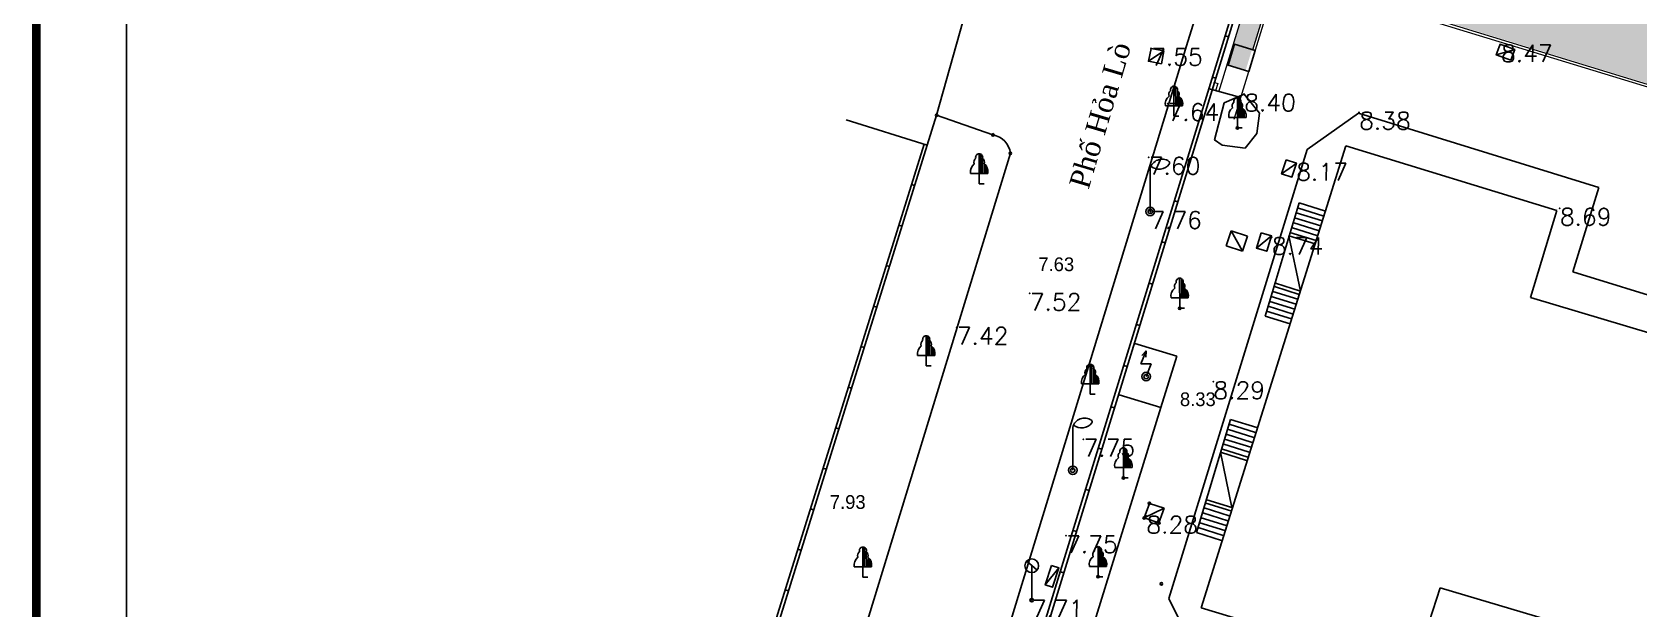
# Model space of a CAD drawing. Header units: inches. Extents: x 587740 to 588006, y 2325787 to 2326106.
# Drawn here: x 587744.5 to 587838, y 2325951.9 to 2325985.5 of the extents above; entities that cross this region are included whole.
import ezdxf
from ezdxf.enums import TextEntityAlignment as Align

# ---------------------------------------------------------------- set-up
doc = ezdxf.new("R2010")
doc.units = ezdxf.units.IN
doc.header["$MEASUREMENT"] = 0
doc.header["$PDSIZE"] = 0.1
for name, color, linetype in [('CHUGIAI', 7, 'Continuous'), ('DANCU', 6, 'Continuous'), ('Dia vat', 8, 'Continuous'), ('diem', 8, 'Continuous'), ('DIEN_CHIEU_SANG', 242, 'Continuous'), ('Docao', 22, 'Continuous'), ('duongdien', 1, 'Continuous'), ('GIAOTHONG', 31, 'Continuous'), ('Ho ga', 8, 'Continuous'), ('KHUNG', 7, 'Continuous'), ('KYHIEU', 2, 'Continuous'), ('KYHIEUCAY', 242, 'Continuous'), ('NOI', 4, 'Continuous'), ('VTRON', 1, 'Continuous'), ('Xref Landscape 2020 05 04$0$CDC-E-Lighting', 2, 'Continuous')]:
    doc.layers.add(name, color=color, linetype=linetype)
for name, color, linetype, lineweight in [('Xref Landscape 2020 05 04$0$MANH', 136, 'Continuous', 5), ('Xref Landscape 2020 05 04$0$tree', 74, 'Continuous', 13), ('Xref Landscape 2020 05 04$0$Xref Landscape$0$THAY', 4, 'Continuous', 20)]:
    doc.layers.add(name, color=color, linetype=linetype, lineweight=lineweight)
doc.styles.add('VN1', font='VSSW.shx')
doc.styles.add('VNARIAL', font='txt.shx')
doc.styles.add('VNTIME', font='')
doc.styles.get('VNTIME').set_extended_font_data('.VnTime')
pattern_1 = [(162.94485, (587837.1625, 2326033.80572), (-0.15616437, -0.08284136), [0.0625, -0.18749998]), (252.94485, (587837.1418, 2326033.84476), (0.08284132, -0.15616439), [0.0625, -0.18750003])]

# ---------------------------------------------------------------- blocks, each defined once
blk = doc.blocks.new('tree')
at = {"layer": 'KYHIEU'}
for points in [[(0, 1.75, 0.497303), (-0.198, 1.489, 0.339551), (-0.285, 1.164, 0.289175), (-0.5, 0.602)], [(0, 1.75, -0.497303), (0.198, 1.489, -0.339551), (0.285, 1.164, -0.289175), (0.5, 0.602)]]:
    blk.add_lwpolyline(points, format="xyb", dxfattribs=at)
for points in [[(0, 0), (0, 1.75)], [(0.1, 0.602), (0.1, 1.724)], [(0.2, 0.602), (0.2, 1.487)], [(0.3, 0.602), (0.3, 1.152)], [(0.4, 0.602), (0.4, 1.048)], [(-0.5, 0.602), (0.5, 0.602)], [(0, 0), (0.28, -0.002)], [(0.5, 0.602), (0.5, 0.823)]]:
    blk.add_lwpolyline(points, dxfattribs=at)
blk = doc.blocks.new('trambt')
at = {"layer": 'duongdien'}
for p, q in [((0, 1.5), (-0.3, 0.75)), ((0, 1.5), (-0.255, 1.221)), ((0, 1.5), (-0.008, 1.123)), ((-0.3, 0.75), (0.3, 0.75)), ((0.3, 0.75), (0, 0))]:
    blk.add_line(p, q, dxfattribs=at)
for radius in [0.25, 0.13]:
    blk.add_circle((0, 0), radius, dxfattribs=at)
blk = doc.blocks.new('BB')
at = {"layer": 'CHUGIAI'}
for p, q in [((-0.288, 2.278), (0.314, 1.752)), ((0, 0), (0, 2))]:
    blk.add_line(p, q, dxfattribs=at)
for centre, radius in [((0, 2), 0.4), ((0, 0), 0.1)]:
    blk.add_circle(centre, radius, dxfattribs=at)
blk = doc.blocks.new('Xref Landscape 2020 05 04$0$hangrao')
at = {"layer": 'Xref Landscape 2020 05 04$0$Xref Landscape$0$THAY'}
for points in [[(-47047, -45529), (-47047, 11174), (-35255, 24405), (-3384, 24405), (-2620, 24405), (-2620, 25045), (-35542, 25045), (-47687, 11418), (-47687, -32103)], [(-47492, -45079), (-47242, -45079), (-47242, -45529), (-47492, -45529)]]:
    blk.add_lwpolyline(points, dxfattribs=at)
blk = doc.blocks.new('lightp')
at = {"layer": 'duongdien'}
for points in [[(1.097, 2.919, 0.523652), (0, 2.5, 0.549376)], [(0.048, 2.635, 0.420531), (1.114, 2.755, 0.572241)]]:
    blk.add_lwpolyline(points, format="xyb", dxfattribs=at)
blk.add_lwpolyline([(0, 0), (0, 2.5)], dxfattribs=at)
for radius in [0.25, 0.125]:
    blk.add_circle((0, 0), radius, dxfattribs=at)
blk.add_arc((0.949, 2.821), 0.178, 338.08956, 33.4085, dxfattribs=at)

msp = doc.modelspace()

# ---------------------------------------------------------------- hatches: boundary and pattern name
at = {"layer": 'Xref Landscape 2020 05 04$0$tree'}
h = msp.add_hatch(dxfattribs=at)
h.set_pattern_fill('CROSS', color=256, scale=500, angle=180)
h.set_pattern_definition(pattern_1)
h.paths.add_polyline_path([(587826.565, 2326020.601), (587815.107, 2325983.267), (587814.061, 2325983.588), (587825.515, 2326020.923)])
h = msp.add_hatch(dxfattribs=at)
h.set_pattern_fill('CROSS', color=256, scale=500, angle=180)
h.set_pattern_definition(pattern_1)
edge = h.paths.add_edge_path()
edge.add_ellipse((587881.77, 2325969.651), major_axis=(0.283, 0.283), ratio=1, start_angle=117.94484, end_angle=207.94485)
edge.add_line((587881.653, 2325969.269), (587901.395, 2325963.212))
edge.add_ellipse((587901.688, 2325964.168), major_axis=(0.293, 0.956), ratio=1, start_angle=179.98404, end_angle=269.98404)
edge.add_line((587902.644, 2325963.875), (587903.656, 2325967.173))
edge.add_ellipse((587903.274, 2325967.291), major_axis=(0.283, 0.283), ratio=1, start_angle=297.94484, end_angle=387.94485)
edge.add_line((587903.391, 2325967.673), (587900.561, 2325968.541))
edge.add_line((587900.561, 2325968.541), (587901.194, 2325970.606))
edge.add_line((587901.194, 2325970.606), (587888.009, 2325974.651))
edge.add_line((587888.009, 2325974.651), (587888.402, 2325975.932))
edge.add_line((587888.402, 2325975.932), (587883.719, 2325977.369))
edge.add_line((587883.719, 2325977.369), (587881.388, 2325969.769))
edge = h.paths.add_edge_path()
edge.add_line((587876.441, 2325970.868), (587878.712, 2325970.171))
edge.add_ellipse((587878.83, 2325970.553), major_axis=(0.283, 0.283), ratio=1, start_angle=207.94485, end_angle=297.94484)
edge.add_line((587879.212, 2325970.436), (587881.213, 2325976.919))
edge.add_line((587881.213, 2325976.919), (587878.559, 2325977.733))
edge.add_line((587878.559, 2325977.733), (587876.441, 2325970.868))
edge = h.paths.add_edge_path()
edge.add_line((587866.769, 2325979.207), (587863.968, 2325980.066))
edge.add_line((587863.968, 2325980.066), (587862.447, 2325975.109))
edge.add_line((587862.447, 2325975.109), (587868.088, 2325973.378))
edge.add_line((587868.088, 2325973.378), (587868.264, 2325973.952))
edge.add_line((587868.264, 2325973.952), (587869.363, 2325973.615))
edge.add_line((587869.363, 2325973.615), (587870.462, 2325973.277))
edge.add_line((587870.462, 2325973.277), (587870.286, 2325972.704))
edge.add_line((587870.286, 2325972.704), (587874.93, 2325971.279))
edge.add_line((587874.93, 2325971.279), (587878.908, 2325984.248))
edge.add_line((587878.908, 2325984.248), (587877.605, 2325984.647))
edge.add_ellipse((587877.502, 2325984.313), major_axis=(0.247, 0.247), ratio=1, start_angle=27.94485, end_angle=117.98806)
edge.add_ellipse((587872.978, 2325985.724), major_axis=(1.287, 4.196), ratio=1, start_angle=219.54091, end_angle=269.70833, ccw=False)
edge.add_ellipse((587874.765, 2325981.337), major_axis=(0.247, 0.247), ratio=1, start_angle=63.09699, end_angle=168.54162)
edge.add_ellipse((587870.961, 2325978.825), major_axis=(1.235, 4.024), ratio=1, start_angle=101.85931, end_angle=320.49943, ccw=False)
edge = h.paths.add_edge_path()
edge.add_line((587864.943, 2325983.245), (587864.496, 2325981.787))
edge.add_line((587864.496, 2325981.787), (587867.473, 2325980.874))
edge.add_ellipse((587870.972, 2325978.859), major_axis=(1.184, 3.86), ratio=1, start_angle=358.12776, end_angle=437.12313, ccw=False)
edge.add_ellipse((587873.064, 2325985.668), major_axis=(0.905, 2.955), ratio=1, start_angle=182.36752, end_angle=345.9625)
edge.add_ellipse((587875.158, 2325992.498), major_axis=(1.235, 4.027), ratio=1, start_angle=102.362, end_angle=190.23225, ccw=False)
edge.add_line((587870.96, 2325992.842), (587868.152, 2325993.703))
edge.add_line((587868.152, 2325993.703), (587867.782, 2325992.498))
edge.add_ellipse((587864.679, 2325988.388), major_axis=(1.51, 4.924), ratio=1, start_angle=272.22091, end_angle=339.99646, ccw=False)
edge.add_ellipse((587864.679, 2325988.388), major_axis=(1.512, 4.923), ratio=1, start_angle=200.01267, end_angle=272.2395, ccw=False)
edge = h.paths.add_edge_path()
edge.add_ellipse((587877.05, 2325988.367), major_axis=(0.28, 0.28), ratio=1, start_angle=104.68181, end_angle=163.96488)
edge.add_line((587876.703, 2325988.175), (587877.427, 2325986.276))
edge.add_ellipse((587877.592, 2325986.132), major_axis=(0.155, 0.155), ratio=1, start_angle=93.91668, end_angle=218.42986)
edge.add_line((587877.567, 2325985.914), (587880.709, 2325984.95))
edge.add_line((587880.709, 2325984.95), (587879.076, 2325979.63))
edge.add_line((587879.076, 2325979.63), (587879.889, 2325979.381))
edge.add_line((587879.889, 2325979.381), (587879.885, 2325979.367))
edge.add_line((587879.885, 2325979.367), (587879.925, 2325979.55))
edge.add_line((587879.925, 2325979.55), (587881.495, 2325984.666))
edge.add_line((587881.495, 2325984.666), (587881.752, 2325985.504))
edge.add_line((587881.752, 2325985.504), (587883.703, 2325984.905))
edge.add_line((587883.703, 2325984.905), (587884.121, 2325987.494))
edge.add_line((587884.121, 2325987.494), (587881.793, 2325988.208))
edge.add_line((587881.793, 2325988.208), (587883.5, 2325993.772))
edge.add_line((587883.5, 2325993.772), (587885.894, 2325993.067))
edge.add_line((587885.894, 2325993.067), (587887.358, 2325996.817))
edge.add_line((587887.358, 2325996.817), (587881.568, 2325998.593))
edge.add_ellipse((587872.022, 2326012.285), major_axis=(4.886, 15.96), ratio=1, start_angle=215.49808, end_angle=231.90601, ccw=False)
edge.add_line((587877.311, 2325996.455), (587877.222, 2325996.164))
edge.add_ellipse((587875.143, 2325992.489), major_axis=(1.238, 4.037), ratio=1, start_angle=218.80172, end_angle=347.54358, ccw=False)
edge = h.paths.add_edge_path()
edge.add_ellipse((587854.169, 2325984.014), major_axis=(1.184, 3.86), ratio=1, start_angle=282.87787, end_angle=361.87324, ccw=False)
edge.add_line((587858.195, 2325983.72), (587861.173, 2325982.806))
edge.add_line((587861.173, 2325982.806), (587861.62, 2325984.264))
edge.add_ellipse((587864.723, 2325988.374), major_axis=(1.511, 4.923), ratio=1, start_angle=87.77611, end_angle=160.00293, ccw=False)
edge.add_ellipse((587864.723, 2325988.374), major_axis=(1.511, 4.923), ratio=1, start_angle=380.00355, end_angle=447.7791, ccw=False)
edge.add_line((587864.459, 2325993.518), (587864.828, 2325994.723))
edge.add_line((587864.828, 2325994.723), (587861.864, 2325995.632))
edge.add_ellipse((587858.36, 2325997.642), major_axis=(1.185, 3.861), ratio=1, start_angle=179.86436, end_angle=257.22648, ccw=False)
edge.add_ellipse((587856.259, 2325990.826), major_axis=(0.898, 2.96), ratio=1, start_angle=-0.18775, end_angle=177.36392)
edge = h.paths.add_edge_path()
edge.add_line((587846.641, 2325979.958), (587851.285, 2325978.533))
edge.add_line((587851.285, 2325978.533), (587851.46, 2325979.107))
edge.add_line((587851.46, 2325979.107), (587852.56, 2325978.769))
edge.add_line((587852.56, 2325978.769), (587853.659, 2325978.432))
edge.add_line((587853.659, 2325978.432), (587853.483, 2325977.859))
edge.add_line((587853.483, 2325977.859), (587859.124, 2325976.128))
edge.add_line((587859.124, 2325976.128), (587860.645, 2325981.086))
edge.add_line((587860.645, 2325981.086), (587857.844, 2325981.945))
edge.add_ellipse((587854.157, 2325983.989), major_axis=(1.236, 4.03), ratio=1, start_angle=38.53833, end_angle=258.04365, ccw=False)
edge.add_ellipse((587852.428, 2325988.195), major_axis=(0.24, 0.24), ratio=1, start_angle=258.20788, end_angle=353.51148)
edge.add_ellipse((587856.224, 2325990.803), major_axis=(1.251, 4.08), ratio=1, start_angle=89.52094, end_angle=141.22285, ccw=False)
edge.add_ellipse((587851.821, 2325992.192), major_axis=(0.247, 0.247), ratio=1, start_angle=297.90162, end_angle=387.94485)
edge.add_line((587851.923, 2325992.526), (587850.62, 2325992.926))
edge.add_line((587850.62, 2325992.926), (587846.641, 2325979.958))
edge = h.paths.add_edge_path()
edge.add_ellipse((587842.971, 2325981.554), major_axis=(0.283, 0.283), ratio=1, start_angle=117.94484, end_angle=207.94485)
edge.add_line((587842.854, 2325981.172), (587845.16, 2325980.464))
edge.add_line((587845.16, 2325980.464), (587846.661, 2325985.359))
edge.add_line((587846.661, 2325985.359), (587843.973, 2325986.184))
edge.add_line((587843.973, 2325986.184), (587842.589, 2325981.672))
edge = h.paths.add_edge_path()
edge.add_line((587823.863, 2325992.123), (587822.75, 2325992.412))
edge.add_ellipse((587822.633, 2325992.03), major_axis=(0.283, 0.283), ratio=1, start_angle=27.94485, end_angle=117.94484)
edge.add_line((587822.251, 2325992.147), (587821.239, 2325988.849))
edge.add_ellipse((587822.195, 2325988.556), major_axis=(0.294, 0.956), ratio=1, start_angle=90.02039, end_angle=180.02039)
edge.add_line((587821.901, 2325987.6), (587839.959, 2325982.06))
edge.add_ellipse((587840.076, 2325982.442), major_axis=(0.283, 0.283), ratio=1, start_angle=207.94485, end_angle=297.94484)
edge.add_line((587840.459, 2325982.325), (587842.838, 2325989.911))
edge.add_line((587842.838, 2325989.911), (587838.096, 2325991.365))
edge.add_line((587838.096, 2325991.365), (587837.703, 2325990.084))
edge.add_line((587837.703, 2325990.084), (587834.385, 2325990.998))
edge.add_line((587834.385, 2325990.998), (587833.916, 2325989.468))
edge.add_line((587833.916, 2325989.468), (587824.547, 2325992.342))
edge.add_line((587824.547, 2325992.342), (587825.016, 2325993.872))
edge.add_line((587825.016, 2325993.872), (587824.481, 2325994.14))
edge.add_line((587824.481, 2325994.14), (587823.863, 2325992.123))
edge = h.paths.add_edge_path()
edge.add_line((587850.639, 2326008.082), (587849.319, 2326003.78))
edge.add_line((587849.319, 2326003.78), (587849.715, 2326004.129))
edge.add_line((587849.715, 2326004.129), (587852.159, 2326003.386))
edge.add_line((587852.159, 2326003.386), (587850.452, 2325997.823))
edge.add_line((587850.452, 2325997.823), (587848.124, 2325998.537))
edge.add_line((587848.124, 2325998.537), (587846.945, 2325996.041))
edge.add_line((587846.945, 2325996.041), (587848.93, 2325995.432))
edge.add_line((587848.93, 2325995.432), (587848.725, 2325994.763))
edge.add_line((587848.725, 2325994.763), (587846.594, 2325987.869))
edge.add_line((587846.594, 2325987.869), (587847.407, 2325987.62))
edge.add_line((587847.407, 2325987.62), (587849.523, 2325994.518))
edge.add_line((587849.523, 2325994.518), (587852.665, 2325993.554))
edge.add_ellipse((587852.734, 2325994.008), major_axis=(0.325, 0.325), ratio=1, start_angle=216.42746, end_angle=265.26183)
edge.add_ellipse((587846.294, 2326002.77), major_axis=(3.307, 10.839), ratio=1, start_angle=233.44058, end_angle=245.84167)
edge.add_ellipse((587858.451, 2325997.478), major_axis=(1.237, 4.031), ratio=1, start_angle=14.35697, end_angle=137.90172, ccw=False)
edge.add_line((587858.65, 2326001.69), (587858.787, 2326002.137))
edge.add_ellipse((587872.045, 2326012.278), major_axis=(4.897, 15.957), ratio=1, start_angle=128.06487, end_angle=144.4728, ccw=False)
edge.add_line((587856.463, 2326006.295), (587850.639, 2326008.082))

# ---------------------------------------------------------------- linework, layer by layer
at = {"layer": 'DANCU'}
for p, q in [((587799.861, 2325939.552), (587816.917, 2325995.019)), ((587800.784, 2325993.756), (587797.127, 2325980.663)), ((587797.127, 2325980.663), (587784.093, 2325938.798)), ((587818.684, 2325978.673, 8.063), (587821.679, 2325980.78)), ((587821.679, 2325980.78), (587835.662, 2325976.461)), ((587791.875, 2325980.393), (587796.586, 2325978.926)), ((587818.684, 2325978.673, 8.063), (587810.644, 2325952.516)), ((587820.943, 2325978.888), (587812.523, 2325951.976)), ((587833.217, 2325975.114), (587820.943, 2325978.888)), ((587835.662, 2325976.461), (587834.139, 2325971.549)), ((587816.242, 2325968.963), (587818.223, 2325975.554)), ((587818.043, 2325974.982), (587819.572, 2325974.504)), ((587818.133, 2325975.268), (587819.661, 2325974.79)), ((587818.223, 2325975.554), (587819.751, 2325975.076)), ((587833.217, 2325975.114), (587831.678, 2325970.042)), ((587817.775, 2325974.123), (587819.303, 2325973.645)), ((587817.864, 2325974.409), (587819.392, 2325973.931)), ((587817.954, 2325974.695), (587819.482, 2325974.217)), ((587817.625, 2325973.646), (587819.153, 2325973.167)), ((587817.625, 2325973.646), (587818.293, 2325970.417)), ((587817.685, 2325973.836), (587819.213, 2325973.358)), ((587834.139, 2325971.549), (587846.217, 2325967.819)), ((587816.69, 2325970.395), (587818.144, 2325969.94)), ((587816.779, 2325970.681), (587818.233, 2325970.226)), ((587816.839, 2325970.872), (587818.293, 2325970.417)), ((587816.421, 2325969.536), (587817.875, 2325969.081)), ((587816.51, 2325969.822), (587817.964, 2325969.367)), ((587816.6, 2325970.108), (587818.054, 2325969.654)), ((587831.678, 2325970.042), (587847.685, 2325965.249)), ((587816.242, 2325968.963), (587817.696, 2325968.508)), ((587816.331, 2325969.25), (587817.785, 2325968.795)), ((587811.107, 2325966.627), (587808.67, 2325967.375)), ((587811.107, 2325966.627), (587810.181, 2325963.631)), ((587810.181, 2325963.631), (587807.76, 2325964.374)), ((587810.181, 2325963.631), (587805.523, 2325948.638)), ((587812.257, 2325956.356), (587814.238, 2325962.947)), ((587814.238, 2325962.947), (587815.766, 2325962.469)), ((587813.969, 2325962.088), (587815.497, 2325961.61)), ((587814.059, 2325962.374), (587815.587, 2325961.896)), ((587814.148, 2325962.661), (587815.676, 2325962.183)), ((587813.641, 2325961.038), (587815.169, 2325960.56)), ((587813.641, 2325961.038), (587814.308, 2325957.81)), ((587813.7, 2325961.229), (587815.229, 2325960.751)), ((587813.79, 2325961.515), (587815.318, 2325961.037)), ((587813.88, 2325961.802), (587815.408, 2325961.324)), ((587812.854, 2325958.265), (587814.308, 2325957.81)), ((587812.526, 2325957.215), (587813.98, 2325956.76)), ((587812.615, 2325957.501), (587814.069, 2325957.046)), ((587812.705, 2325957.787), (587814.159, 2325957.333)), ((587812.795, 2325958.074), (587814.249, 2325957.619)), ((587812.257, 2325956.356), (587813.711, 2325955.901)), ((587812.347, 2325956.642), (587813.801, 2325956.187)), ((587812.436, 2325956.929), (587813.89, 2325956.474)), ((587810.644, 2325952.516), (587811.747, 2325950.266)), ((587824.852, 2325948.251), (587826.422, 2325953.13)), ((587826.422, 2325953.13), (587842.521, 2325948.368)), ((587812.523, 2325951.976), (587824.852, 2325948.251))]:
    msp.add_line(p, q, dxfattribs=at)
at = {"layer": 'DEFPOINTS'}
msp.add_lwpolyline([(587815.671, 2325984.423), (587814.457, 2325984.795), (587814.084, 2325983.581), (587815.299, 2325983.208)], close=True, dxfattribs=at)
at = {"layer": 'Dia vat', "elevation": 8.438}
msp.add_lwpolyline([(587813.86, 2325981.384), (587815.023, 2325981.891), (587815.911, 2325980.784), (587815.757, 2325979.589), (587815.08, 2325978.739), (587813.734, 2325978.922), (587813.299, 2325979.224)], close=True, dxfattribs=at)
at = {"layer": 'diem'}
for p in [(587809.605, 2325984.557, 7.551), (587829.965, 2325984.766, 8.468), (587815.023, 2325981.891, 8.4), (587810.565, 2325981.343, 7.641), (587821.71, 2325980.839, 8.381), (587809.471, 2325978.215, 7.602), (587818.047, 2325977.861, 8.171), (587809.557, 2325975.054, 7.759), (587833.388, 2325975.241, 8.687), (587816.631, 2325973.542, 8.74), (587802.544, 2325970.284, 7.515), (587798.298, 2325968.311, 7.421), (587813.227, 2325965.143, 8.287), (587805.67, 2325961.788, 7.748), (587809.33, 2325957.312, 8.283), (587804.652, 2325956.169, 7.752), (587802.661, 2325952.421, 7.711)]:
    msp.add_point(p, dxfattribs=at)
at = {"layer": 'GIAOTHONG'}
for p, q in [((587823.06, 2326021.663), (587811.747, 2325984.948)), ((587811.747, 2325984.948), (587800.951, 2325949.616)), ((587800.404, 2325979.518), (587797.127, 2325980.663)), ((587801.424, 2325978.444), (587788.7, 2325936.796))]:
    msp.add_line(p, q, dxfattribs=at)
msp.add_arc((587800.21, 2325978.312), 1.221, 6.1688, 80.86098, dxfattribs=at)
at = {"layer": 'Ho ga'}
for p, q in [((587814.272, 2325973.936, 8.759), (587813.982, 2325973.058, 8.759)), ((587814.272, 2325973.936, 8.759), (587814.931, 2325972.744, 8.759)), ((587815.221, 2325973.622, 8.759), (587814.272, 2325973.936, 8.759)), ((587815.221, 2325973.622, 8.759), (587814.931, 2325972.744, 8.759)), ((587813.982, 2325973.058, 8.759), (587814.931, 2325972.744, 8.759)), ((587809.511, 2325958.055), (587809.207, 2325957.205)), ((587810.365, 2325957.769), (587809.207, 2325957.205)), ((587809.207, 2325957.205), (587810.061, 2325956.918)), ((587809.511, 2325958.055), (587810.365, 2325957.769)), ((587810.365, 2325957.769), (587810.061, 2325956.918))]:
    msp.add_line(p, q, dxfattribs=at)
for points, elevation in [([(587809.605, 2325984.557), (587809.457, 2325983.807), (587810.206, 2325983.659), (587810.354, 2325984.409)], 7.551), ([(587830.546, 2325983.864), (587830.772, 2325984.483), (587829.916, 2325984.796), (587829.69, 2325984.177)], 8.511), ([(587817.459, 2325978.063), (587818.06, 2325977.874), (587817.803, 2325977.057), (587817.202, 2325977.246)], 8.213), ([(587803.816, 2325954.437), (587803.453, 2325953.31), (587803.877, 2325953.173), (587804.24, 2325954.3)], 7.618)]:
    msp.add_lwpolyline(points, close=True, dxfattribs=dict(at, elevation=elevation))
for points, elevation in [([(587809.457, 2325983.807), (587810.354, 2325984.409)], 7.551), ([(587829.69, 2325984.177), (587830.772, 2325984.483)], 8.511), ([(587817.202, 2325977.246), (587818.083, 2325977.874)], 8.213), ([(587803.453, 2325953.31), (587804.24, 2325954.3)], 7.618)]:
    msp.add_lwpolyline(points, dxfattribs=dict(at, elevation=elevation))
msp.add_lwpolyline([(587816.021, 2325973.82), (587816.616, 2325973.632), (587816.335, 2325972.738), (587815.739, 2325972.925)], close=True, dxfattribs=at)
msp.add_lwpolyline([(587815.739, 2325972.925), (587816.616, 2325973.632)], dxfattribs=at)
at = {"layer": 'KHUNG'}
msp.add_line((587750, 2325819.75), (587750, 2326080.25), dxfattribs=at)
at = {"layer": 'KHUNG', "const_width": 0.5}
msp.add_lwpolyline([(587744.75, 2325819.75), (587744.75, 2326080.25), (588005.25, 2326080.25), (588005.25, 2325819.75)], close=True, dxfattribs=at)
at = {"layer": 'KYHIEU', "color": 242}
for p, q in [((587794.999, 2325922.918), (587817.108, 2325994.99)), ((587813.923, 2325985.288), (587814.114, 2325985.229)), ((587813.186, 2325982.887), (587813.377, 2325982.828)), ((587812.449, 2325980.485), (587812.641, 2325980.427)), ((587796.395, 2325978.985), (587783.96, 2325939.042)), ((587811.713, 2325978.084), (587811.904, 2325978.025)), ((587795.851, 2325976.566), (587795.66, 2325976.625)), ((587810.976, 2325975.682), (587811.167, 2325975.624)), ((587795.116, 2325974.205), (587794.926, 2325974.264)), ((587810.239, 2325973.281), (587810.431, 2325973.222)), ((587794.382, 2325971.845), (587794.191, 2325971.904)), ((587809.503, 2325970.88), (587809.694, 2325970.821)), ((587793.647, 2325969.484), (587793.456, 2325969.544)), ((587808.766, 2325968.478), (587808.957, 2325968.419)), ((587792.912, 2325967.124), (587792.721, 2325967.183)), ((587808.029, 2325966.077), (587808.221, 2325966.018)), ((587792.177, 2325964.763), (587791.986, 2325964.823)), ((587807.293, 2325963.675), (587807.484, 2325963.617)), ((587791.442, 2325962.403), (587791.251, 2325962.462)), ((587806.556, 2325961.274), (587806.747, 2325961.215)), ((587790.707, 2325960.042), (587790.516, 2325960.102)), ((587805.819, 2325958.872), (587806.01, 2325958.814)), ((587789.972, 2325957.682), (587789.781, 2325957.741)), ((587805.083, 2325956.471), (587805.274, 2325956.412)), ((587789.237, 2325955.321), (587789.047, 2325955.381)), ((587804.346, 2325954.069), (587804.537, 2325954.011)), ((587788.503, 2325952.961), (587788.312, 2325953.02))]:
    msp.add_line(p, q, dxfattribs=at)
at = {"layer": 'NOI'}
msp.add_lwpolyline([(587750, 2326075), (588000, 2326075), (588000, 2325825), (587750, 2325825)], close=True, dxfattribs=at)
at = {"layer": 'VTRON'}
for centre in [(587797.127, 2325980.663), (587814.632, 2325979.925), (587800.404, 2325979.518), (587801.424, 2325978.444), (587811.271, 2325969.418), (587807.998, 2325959.537), (587809.511, 2325958.055), (587809.207, 2325957.205), (587810.061, 2325956.918), (587806.522, 2325953.786), (587810.208, 2325953.369)]:
    msp.add_circle(centre, 0.07, dxfattribs=at)
at = {"layer": 'Xref Landscape 2020 05 04$0$CDC-E-Lighting'}
msp.add_lwpolyline([(587812.928, 2325982.216), (587814.834, 2325981.696)], dxfattribs=at)
at = {"layer": 'Xref Landscape 2020 05 04$0$MANH'}
for points in [[(587814.444, 2325980.424), (587823.436, 2326009.719)], [(587815.53, 2325984.466), (587823.293, 2326009.763)]]:
    msp.add_lwpolyline(points, dxfattribs=at)
at = {"layer": 'Xref Landscape 2020 05 04$0$Xref Landscape$0$THAY'}
for points in [[(587822.809, 2325992.604), (587823.763, 2325992.311), (587824.338, 2325994.184), (587837.703, 2325990.084), (587838.096, 2325991.365), (587842.981, 2325989.867), (587840.65, 2325982.266, -0.414214), (587839.9, 2325981.869), (587821.843, 2325987.408, -0.414214), (587821.048, 2325988.908), (587822.059, 2325992.206, -0.414214)], [(587822.765, 2325992.46), (587823.863, 2325992.123), (587824.481, 2325994.14), (587837.703, 2325990.084), (587838.096, 2325991.365), (587842.838, 2325989.911), (587840.506, 2325982.31, -0.414214), (587839.944, 2325982.012), (587821.887, 2325987.552, -0.414214), (587821.191, 2325988.864), (587822.203, 2325992.162, -0.414214)]]:
    msp.add_lwpolyline(points, format="xyb", close=True, dxfattribs=at)

# ---------------------------------------------------------------- block references
for p in [(587802.661, 2325952.421, 7.181), (587802.661, 2325952.421, 7.181), (587802.661, 2325952.421, 7.711)]:
    msp.add_blockref('BB', p)
at = {"layer": 'DANCU', "rotation": 0.07980511167396942}
msp.add_blockref('trambt', (587809.32, 2325965.439), dxfattribs=at)
at = {"layer": 'DIEN_CHIEU_SANG', "rotation": 0.07980511167430589}
for p in [(587809.557, 2325975.054, 7.759), (587805.053, 2325959.982, 7.604)]:
    msp.add_blockref('lightp', p, dxfattribs=at)
at = {"layer": 'KYHIEUCAY', "rotation": 0.07980511167396942}
for p in [(587810.94, 2325980.6), (587814.632, 2325979.925), (587799.607, 2325976.672), (587811.271, 2325969.418), (587796.524, 2325966.065), (587806.069, 2325964.408), (587807.998, 2325959.537), (587792.84, 2325953.76), (587806.522, 2325953.786)]:
    msp.add_blockref('tree', p, dxfattribs=at)
at = {"layer": 'Xref Landscape 2020 05 04$0$CDC-E-Lighting', "xscale": 0.0009999998908797264, "yscale": 0.001000000163912773, "zscale": 0.0009999999999989416, "rotation": 342.9448453374998}
msp.add_blockref('Xref Landscape 2020 05 04$0$hangrao', (587871.872, 2326011.756), dxfattribs=at)
msp.add_blockref('Xref Landscape 2020 05 04$0$hangrao', (587871.872, 2326011.756), dxfattribs=at)

# ---------------------------------------------------------------- texts
at = {"layer": 'Docao', "style": 'VNARIAL', "oblique": 1}
for s, p in [('7.55', (587809.605, 2325984.557, 7.551)), ('8.47', (587829.965, 2325984.766, 8.468)), ('8.40', (587815.023, 2325981.891, 8.4)), ('7.64', (587810.565, 2325981.343, 7.641)), ('8.38', (587821.71, 2325980.839, 8.381)), ('7.60', (587809.471, 2325978.215, 7.602)), ('8.17', (587818.047, 2325977.861, 8.171)), ('7.76', (587809.557, 2325975.054, 7.759)), ('8.69', (587833.388, 2325975.241, 8.687)), ('8.74', (587816.631, 2325973.542, 8.74)), ('7.52', (587802.544, 2325970.284, 7.515)), ('7.42', (587798.298, 2325968.311, 7.421)), ('8.29', (587813.227, 2325965.143, 8.287)), ('7.75', (587805.67, 2325961.788, 7.748)), ('8.28', (587809.33, 2325957.312, 8.283)), ('7.75', (587804.652, 2325956.169, 7.752)), ('7.71', (587802.661, 2325952.421, 7.711))]:
    msp.add_text(s, height=1, dxfattribs=at).set_placement(p, align=Align.TOP_LEFT)
at = {"layer": 'Docao', "style": 'VN1'}
for s, p in [('7.63', (587803.048, 2325971.58, 7.628)), ('8.33', (587811.286, 2325963.719)), ('7.93', (587790.916, 2325957.734))]:
    msp.add_text(s, height=0.8, dxfattribs=at).set_placement(p)
at = {"layer": 'GIAOTHONG', "style": 'VNTIME'}
msp.add_text('Phè Háa Lß', height=1.2, rotation=73.4766, dxfattribs=at).set_placement((587805.969, 2325976.296))

doc.saveas('drawing.dxf')
